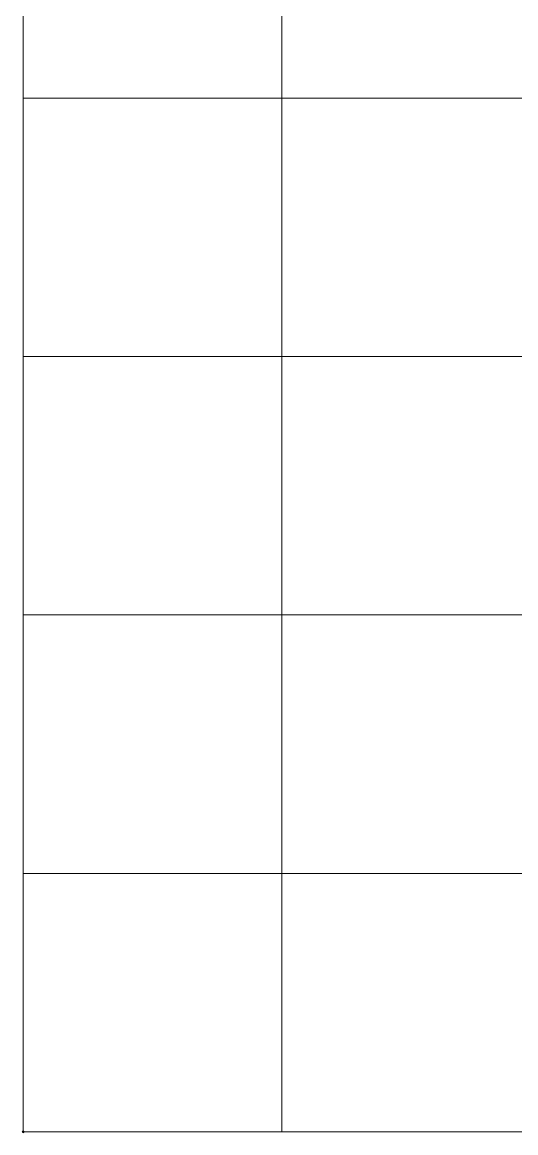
# Model space of a CAD drawing. Header units: metres. Extents: x -400 to 2000400, y -400 to 948520.
# Drawn here: x -400 to 190473, y -400 to 429367 of the extents above; entities that cross this region are included whole.
import ezdxf

# ---------------------------------------------------------------- set-up
doc = ezdxf.new("R2010")
doc.units = ezdxf.units.M
doc.header["$LTSCALE"] = 1600
doc.header["$PDMODE"] = 32
doc.header["$PDSIZE"] = 800
doc.layers.add('3', color=7, linetype='Continuous', lineweight=13)

msp = doc.modelspace()

# ---------------------------------------------------------------- linework, layer by layer
at = {"layer": '3'}
for p, q in [((100000, 400000), (0, 400000)), ((100000, 300000), (0, 300000)), ((100000, 200000), (0, 200000)), ((0, 100000), (0, 0)), ((100000, 100000), (0, 100000)), ((100000, 100000), (100000, 0)), ((100000, 0), (0, 0))]:
    msp.add_line(p, q, dxfattribs=at)
for points in [[(0, 100000), (0, 200000), (0, 300000), (0, 400000), (0, 500000), (0, 600000), (0, 700000), (0, 800000)], [(100000, 100000), (100000, 200000), (100000, 300000), (100000, 400000), (100000, 500000), (100000, 600000), (100000, 700000), (100000, 800000)], [(100000, 400000), (200000, 400000), (300000, 400000), (400000, 400000), (500000, 400000), (600000, 400000), (700000, 400000), (800000, 400000)], [(100000, 300000), (200000, 300000), (300000, 300000), (400000, 300000), (500000, 300000), (600000, 300000), (700000, 300000), (800000, 300000)], [(100000, 200000), (200000, 200000), (300000, 200000), (400000, 200000), (500000, 200000), (600000, 200000), (700000, 200000), (800000, 200000)], [(100000, 100000), (200000, 100000), (300000, 100000), (400000, 100000), (500000, 100000), (600000, 100000), (700000, 100000), (800000, 100000)], [(100000, 0), (200000, 0), (300000, 0), (400000, 0), (500000, 0), (600000, 0), (700000, 0), (800000, 0)]]:
    msp.add_spline(points, degree=3, dxfattribs=at)
msp.add_point((0, 0), dxfattribs=at)

doc.saveas('drawing.dxf')
